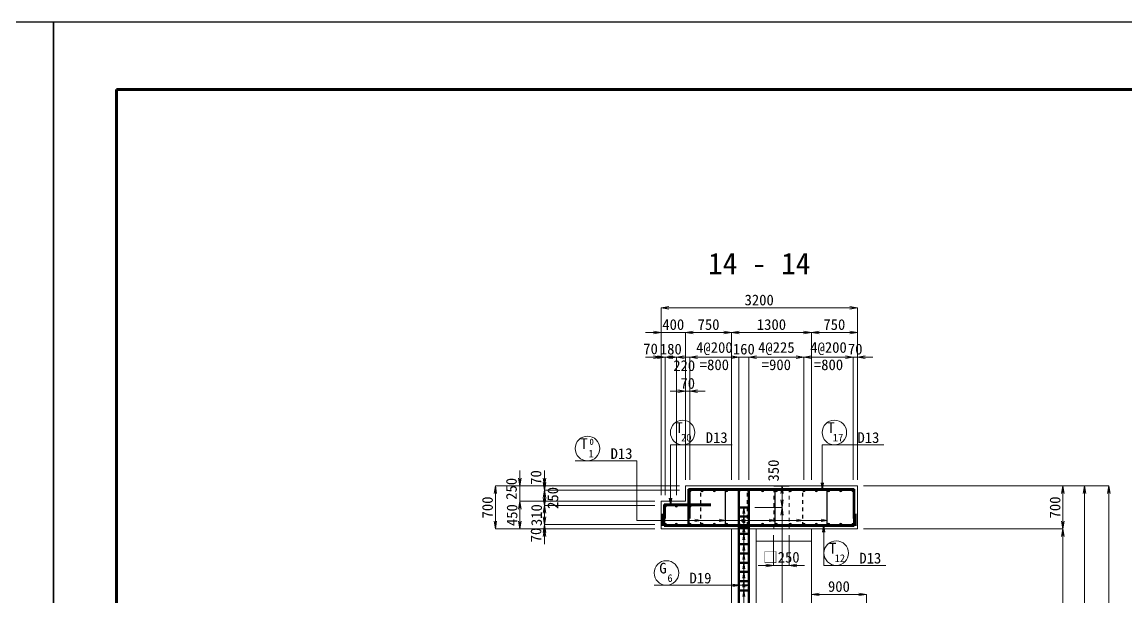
# Model space of a CAD drawing. Header units: millimetres. Extents: x 169470 to 758170, y -17820 to 11880.
# Drawn here: x 295107 to 313097, y 2518 to 11880 of the extents above; entities that cross this region are included whole.
import ezdxf
from ezdxf.enums import TextEntityAlignment as Align

# ---------------------------------------------------------------- set-up
doc = ezdxf.new("R2010")
doc.units = ezdxf.units.MM
doc.header["$LTSCALE"] = 50
doc.header["$PDSIZE"] = 300
doc.linetypes.add('SXF_跳び破線', pattern=[12, 6, -6])
doc.layers.get('Defpoints').update_dxf_attribs({"color": 151})
for name, color, linetype, lineweight in [('D-BGD', 7, 'Continuous', 13), ('D-STR', 1, 'Continuous', 50), ('D-STR-DIM', 7, 'Continuous', 13), ('D-STR-HTXT', 7, 'Continuous', 13), ('D-STR-STR2', 6, 'Continuous', 25), ('D-STR-STR3', 4, 'Continuous', 25), ('D-STR-TXT', 7, 'Continuous', 13), ('D-TTL', 2, 'Continuous', 140)]:
    doc.layers.add(name, color=color, linetype=linetype, lineweight=lineweight)
doc.styles.add('MS ゴシック', font='MS Gothic.ttf')
doc.styles.add('YOKO_GOTHIC', font='MS Gothic.ttf')
doc.dimstyles.new('DIM-50', dxfattribs={"dimscale": 50, "dimtxt": 3.5, "dimasz": 2.5, "dimexe": 0, "dimexo": 2, "dimgap": 0.8, "dimtad": 1, "dimdec": 0, "dimzin": 1, "dimdsep": 46, "dimtxsty": 'MS ゴシック', "dimblk": 'OPEN', "dimcen": 0.1, "dimclrd": 256, "dimclre": 256, "dimclrt": 256, "dimaunit": 1, "dimadec": 3, "dimazin": 0, "dimtfac": 1, "dimtdec": 0, "dimtix": 1, "dimtmove": 2, "dimatfit": 3, "dimldrblk": 'OPEN', "dimfxl": 1, "dimlwd": -1, "dimlwe": -1, "dimarcsym": 2})
doc.dimstyles.new('S50', dxfattribs={"dimscale": 50, "dimtxt": 3.5, "dimasz": 2, "dimexe": 1, "dimexo": 1, "dimgap": 1, "dimtad": 1, "dimdec": 0, "dimzin": 1, "dimdsep": 46, "dimtxsty": 'YOKO_GOTHIC', "dimblk": 'OPEN', "dimcen": 0, "dimclrd": 256, "dimclre": 256, "dimclrt": 256, "dimaunit": 1, "dimadec": 3, "dimazin": 0, "dimtfac": 1, "dimtdec": 0, "dimtix": 1, "dimtmove": 2, "dimatfit": 3, "dimldrblk": 'OPEN', "dimfxl": 1, "dimlwd": -1, "dimlwe": -1, "dimarcsym": 0})

# ---------------------------------------------------------------- blocks, each defined once
blk = doc.blocks.new('0930-1')
at = {"layer": 'D-STR-STR2'}
for radius in [20, 10]:
    blk.add_circle((1654010, -311924), radius, dxfattribs=at)
blk = doc.blocks.new('_Open')
at = {"color": 0, "linetype": 'ByBlock', "lineweight": -2}
for p, q in [((-1, 0.17), (0, 0)), ((-1, -0.17), (0, 0)), ((0, 0), (-1, 0))]:
    blk.add_line(p, q, dxfattribs=at)
blk = doc.blocks.new('*D764')
at = {"layer": 'D-STR-DIM', "transparency": 16777216}
for p, q in [((305520, 4175), (305520, 7225)), ((305645, 7225), (308595, 7225)), ((308720, 4425), (308720, 7225))]:
    blk.add_line(p, q, dxfattribs=at)
at = {"layer": 'Defpoints', "color": 0, "transparency": 16777216}
for p in [(308720, 7225), (308720, 4325), (305520, 4075)]:
    blk.add_point(p, dxfattribs=at)
at = {"layer": 'D-STR-DIM', "transparency": 16777216, "xscale": 125, "yscale": 125, "zscale": 125, "rotation": 180}
blk.add_blockref('_Open', (305520, 7225), dxfattribs=at)
at = {"layer": 'D-STR-DIM', "transparency": 16777216, "xscale": 125, "yscale": 125, "zscale": 125}
blk.add_blockref('_Open', (308720, 7225), dxfattribs=at)
at = {"layer": 'D-STR-DIM', "transparency": 16777216, "insert": (307120, 7353), "char_height": 175, "attachment_point": 5, "style": 'MS ゴシック'}
blk.add_mtext('3200', dxfattribs=at)
blk = doc.blocks.new('*D765')
at = {"layer": 'D-STR-DIM', "transparency": 16777216}
for p, q in [((305920, 4425), (305920, 6825)), ((306045, 6825), (306545, 6825)), ((306670, 4425), (306670, 6825))]:
    blk.add_line(p, q, dxfattribs=at)
at = {"layer": 'Defpoints', "color": 0, "transparency": 16777216}
for p in [(306670, 6825), (305920, 4325), (306670, 4325)]:
    blk.add_point(p, dxfattribs=at)
at = {"layer": 'D-STR-DIM', "transparency": 16777216, "xscale": 125, "yscale": 125, "zscale": 125, "rotation": 180}
blk.add_blockref('_Open', (305920, 6825), dxfattribs=at)
at = {"layer": 'D-STR-DIM', "transparency": 16777216, "xscale": 125, "yscale": 125, "zscale": 125}
blk.add_blockref('_Open', (306670, 6825), dxfattribs=at)
at = {"layer": 'D-STR-DIM', "transparency": 16777216, "insert": (306295, 6953), "char_height": 175, "attachment_point": 5, "style": 'MS ゴシック'}
blk.add_mtext('750', dxfattribs=at)
blk = doc.blocks.new('*D766')
at = {"layer": 'D-STR-DIM', "transparency": 16777216}
for p, q in [((306670, 4425), (306670, 6825)), ((306795, 6825), (307845, 6825)), ((307970, 4425), (307970, 6825))]:
    blk.add_line(p, q, dxfattribs=at)
at = {"layer": 'Defpoints', "color": 0, "transparency": 16777216}
for p in [(307970, 6825), (306670, 4325), (307970, 4325)]:
    blk.add_point(p, dxfattribs=at)
at = {"layer": 'D-STR-DIM', "transparency": 16777216, "xscale": 125, "yscale": 125, "zscale": 125, "rotation": 180}
blk.add_blockref('_Open', (306670, 6825), dxfattribs=at)
at = {"layer": 'D-STR-DIM', "transparency": 16777216, "xscale": 125, "yscale": 125, "zscale": 125}
blk.add_blockref('_Open', (307970, 6825), dxfattribs=at)
at = {"layer": 'D-STR-DIM', "transparency": 16777216, "insert": (307320, 6953), "char_height": 175, "attachment_point": 5, "style": 'MS ゴシック'}
blk.add_mtext('1300', dxfattribs=at)
blk = doc.blocks.new('*D767')
at = {"layer": 'D-STR-DIM', "transparency": 16777216}
for p, q in [((307970, 4425), (307970, 6825)), ((308095, 6825), (308595, 6825)), ((308720, 4425), (308720, 6825))]:
    blk.add_line(p, q, dxfattribs=at)
at = {"layer": 'Defpoints', "color": 0, "transparency": 16777216}
for p in [(308720, 6825), (307970, 4325), (308720, 4325)]:
    blk.add_point(p, dxfattribs=at)
at = {"layer": 'D-STR-DIM', "transparency": 16777216, "xscale": 125, "yscale": 125, "zscale": 125, "rotation": 180}
blk.add_blockref('_Open', (307970, 6825), dxfattribs=at)
at = {"layer": 'D-STR-DIM', "transparency": 16777216, "xscale": 125, "yscale": 125, "zscale": 125}
blk.add_blockref('_Open', (308720, 6825), dxfattribs=at)
at = {"layer": 'D-STR-DIM', "transparency": 16777216, "insert": (308345, 6953), "char_height": 175, "attachment_point": 5, "style": 'MS ゴシック'}
blk.add_mtext('750', dxfattribs=at)
blk = doc.blocks.new('*D768')
at = {"layer": 'D-STR-DIM', "transparency": 16777216}
for p, q in [((305395, 6425), (305270, 6425)), ((305520, 5625), (305520, 6425)), ((305520, 6425), (305590, 6425)), ((305590, 4175), (305590, 6425)), ((305715, 6425), (305840, 6425))]:
    blk.add_line(p, q, dxfattribs=at)
at = {"layer": 'Defpoints', "color": 0, "transparency": 16777216}
for p in [(305590, 6425), (305520, 5525), (305590, 4075)]:
    blk.add_point(p, dxfattribs=at)
at = {"layer": 'D-STR-DIM', "transparency": 16777216, "xscale": 125, "yscale": 125, "zscale": 125}
blk.add_blockref('_Open', (305520, 6425), dxfattribs=at)
at = {"layer": 'D-STR-DIM', "transparency": 16777216, "xscale": 125, "yscale": 125, "zscale": 125, "rotation": 180}
blk.add_blockref('_Open', (305590, 6425), dxfattribs=at)
at = {"layer": 'D-STR-DIM', "transparency": 16777216, "insert": (305350, 6557), "char_height": 175, "attachment_point": 5, "style": 'MS ゴシック'}
blk.add_mtext('70', dxfattribs=at)
blk = doc.blocks.new('*D769')
at = {"layer": 'D-STR-DIM', "transparency": 16777216}
for p, q in [((305465, 6425), (305340, 6425)), ((305590, 4175), (305590, 6425)), ((305590, 6425), (305770, 6425)), ((305770, 4175), (305770, 6425)), ((305895, 6425), (306020, 6425))]:
    blk.add_line(p, q, dxfattribs=at)
at = {"layer": 'Defpoints', "color": 0, "transparency": 16777216}
for p in [(305770, 6425), (305590, 4075), (305770, 4075)]:
    blk.add_point(p, dxfattribs=at)
at = {"layer": 'D-STR-DIM', "transparency": 16777216, "xscale": 125, "yscale": 125, "zscale": 125}
blk.add_blockref('_Open', (305590, 6425), dxfattribs=at)
at = {"layer": 'D-STR-DIM', "transparency": 16777216, "xscale": 125, "yscale": 125, "zscale": 125, "rotation": 180}
blk.add_blockref('_Open', (305770, 6425), dxfattribs=at)
at = {"layer": 'D-STR-DIM', "transparency": 16777216, "insert": (305680, 6553), "char_height": 175, "attachment_point": 5, "style": 'MS ゴシック'}
blk.add_mtext('180', dxfattribs=at)
blk = doc.blocks.new('*D770')
at = {"layer": 'D-STR-DIM', "transparency": 16777216}
for p, q in [((305990, 4425), (305990, 6425)), ((306115, 6425), (306665, 6425)), ((306790, 4425), (306790, 6425))]:
    blk.add_line(p, q, dxfattribs=at)
at = {"layer": 'Defpoints', "color": 0, "transparency": 16777216}
for p in [(306790, 6425), (305990, 4325), (306790, 4325)]:
    blk.add_point(p, dxfattribs=at)
at = {"layer": 'D-STR-DIM', "transparency": 16777216, "xscale": 125, "yscale": 125, "zscale": 125, "rotation": 180}
blk.add_blockref('_Open', (305990, 6425), dxfattribs=at)
at = {"layer": 'D-STR-DIM', "transparency": 16777216, "xscale": 125, "yscale": 125, "zscale": 125}
blk.add_blockref('_Open', (306790, 6425), dxfattribs=at)
at = {"layer": 'D-STR-DIM', "transparency": 16777216, "char_height": 175, "attachment_point": 5, "style": 'MS ゴシック'}
for s, insert in [('4@200', (306390, 6562)), ('=800', (306390, 6298))]:
    blk.add_mtext(s, dxfattribs=dict(at, insert=insert))
blk = doc.blocks.new('*D771')
at = {"layer": 'D-STR-DIM', "transparency": 16777216}
for p, q in [((306665, 6425), (306540, 6425)), ((306790, 4425), (306790, 6425)), ((306790, 6425), (306950, 6425)), ((306950, 4425), (306950, 6425)), ((307075, 6425), (307200, 6425))]:
    blk.add_line(p, q, dxfattribs=at)
at = {"layer": 'Defpoints', "color": 0, "transparency": 16777216}
for p in [(306950, 6425), (306790, 4325), (306950, 4325)]:
    blk.add_point(p, dxfattribs=at)
at = {"layer": 'D-STR-DIM', "transparency": 16777216, "xscale": 125, "yscale": 125, "zscale": 125}
blk.add_blockref('_Open', (306790, 6425), dxfattribs=at)
at = {"layer": 'D-STR-DIM', "transparency": 16777216, "xscale": 125, "yscale": 125, "zscale": 125, "rotation": 180}
blk.add_blockref('_Open', (306950, 6425), dxfattribs=at)
at = {"layer": 'D-STR-DIM', "transparency": 16777216, "insert": (306870, 6553), "char_height": 175, "attachment_point": 5, "style": 'MS ゴシック'}
blk.add_mtext('160', dxfattribs=at)
blk = doc.blocks.new('*D772')
at = {"layer": 'D-STR-DIM', "transparency": 16777216}
for p, q in [((307850, 4425), (307850, 6425)), ((307975, 6425), (308525, 6425)), ((308650, 4425), (308650, 6425))]:
    blk.add_line(p, q, dxfattribs=at)
at = {"layer": 'Defpoints', "color": 0, "transparency": 16777216}
for p in [(308650, 6425), (307850, 4325), (308650, 4325)]:
    blk.add_point(p, dxfattribs=at)
at = {"layer": 'D-STR-DIM', "transparency": 16777216, "xscale": 125, "yscale": 125, "zscale": 125, "rotation": 180}
blk.add_blockref('_Open', (307850, 6425), dxfattribs=at)
at = {"layer": 'D-STR-DIM', "transparency": 16777216, "xscale": 125, "yscale": 125, "zscale": 125}
blk.add_blockref('_Open', (308650, 6425), dxfattribs=at)
at = {"layer": 'D-STR-DIM', "transparency": 16777216, "char_height": 175, "attachment_point": 5, "style": 'MS ゴシック'}
for s, insert in [('4@200', (308250, 6562)), ('=800', (308250, 6298))]:
    blk.add_mtext(s, dxfattribs=dict(at, insert=insert))
blk = doc.blocks.new('*D773')
at = {"layer": 'D-STR-DIM', "transparency": 16777216}
for p, q in [((305645, 6425), (305520, 6425)), ((305770, 4175), (305770, 6425)), ((305990, 6425), (305770, 6425)), ((305990, 4425), (305990, 6425)), ((306115, 6425), (306240, 6425))]:
    blk.add_line(p, q, dxfattribs=at)
at = {"layer": 'Defpoints', "color": 0, "transparency": 16777216}
for p in [(305770, 6425), (305990, 4325), (305770, 4075)]:
    blk.add_point(p, dxfattribs=at)
at = {"layer": 'D-STR-DIM', "transparency": 16777216, "xscale": 125, "yscale": 125, "zscale": 125}
blk.add_blockref('_Open', (305770, 6425), dxfattribs=at)
at = {"layer": 'D-STR-DIM', "transparency": 16777216, "xscale": 125, "yscale": 125, "zscale": 125, "rotation": 180}
blk.add_blockref('_Open', (305990, 6425), dxfattribs=at)
at = {"layer": 'D-STR-DIM', "transparency": 16777216, "insert": (305898, 6284), "char_height": 175, "attachment_point": 5, "style": 'MS ゴシック'}
blk.add_mtext('220', dxfattribs=at)
blk = doc.blocks.new('*D774')
at = {"layer": 'D-STR-DIM', "transparency": 16777216}
for p, q in [((306950, 4425), (306950, 6425)), ((307725, 6425), (307075, 6425)), ((307850, 4425), (307850, 6425))]:
    blk.add_line(p, q, dxfattribs=at)
at = {"layer": 'Defpoints', "color": 0, "transparency": 16777216}
for p in [(306950, 6425), (306950, 4325), (307850, 4325)]:
    blk.add_point(p, dxfattribs=at)
at = {"layer": 'D-STR-DIM', "transparency": 16777216, "xscale": 125, "yscale": 125, "zscale": 125, "rotation": 180}
blk.add_blockref('_Open', (306950, 6425), dxfattribs=at)
at = {"layer": 'D-STR-DIM', "transparency": 16777216, "xscale": 125, "yscale": 125, "zscale": 125}
blk.add_blockref('_Open', (307850, 6425), dxfattribs=at)
at = {"layer": 'D-STR-DIM', "transparency": 16777216, "char_height": 175, "attachment_point": 5, "style": 'MS ゴシック'}
for s, insert in [('4@225', (307400, 6562)), ('=900', (307400, 6298))]:
    blk.add_mtext(s, dxfattribs=dict(at, insert=insert))
blk = doc.blocks.new('*D775')
at = {"layer": 'D-STR-DIM', "transparency": 16777216}
for p, q in [((305395, 6825), (305270, 6825)), ((305520, 4175), (305520, 6825)), ((305920, 6825), (305520, 6825)), ((305920, 4425), (305920, 6825)), ((306045, 6825), (306170, 6825))]:
    blk.add_line(p, q, dxfattribs=at)
at = {"layer": 'Defpoints', "color": 0, "transparency": 16777216}
for p in [(305520, 6825), (305920, 4325), (305520, 4075)]:
    blk.add_point(p, dxfattribs=at)
at = {"layer": 'D-STR-DIM', "transparency": 16777216, "xscale": 125, "yscale": 125, "zscale": 125}
blk.add_blockref('_Open', (305520, 6825), dxfattribs=at)
at = {"layer": 'D-STR-DIM', "transparency": 16777216, "xscale": 125, "yscale": 125, "zscale": 125, "rotation": 180}
blk.add_blockref('_Open', (305920, 6825), dxfattribs=at)
at = {"layer": 'D-STR-DIM', "transparency": 16777216, "insert": (305720, 6953), "char_height": 175, "attachment_point": 5, "style": 'MS ゴシック'}
blk.add_mtext('400', dxfattribs=at)
blk = doc.blocks.new('*D776')
at = {"layer": 'D-STR-DIM', "transparency": 16777216}
for p, q in [((305795, 5867), (305670, 5867)), ((305920, 4425), (305920, 5867)), ((305990, 5867), (305920, 5867)), ((305990, 4425), (305990, 5867)), ((306115, 5867), (306240, 5867))]:
    blk.add_line(p, q, dxfattribs=at)
at = {"layer": 'Defpoints', "color": 0, "transparency": 16777216}
for p in [(305920, 5867), (305920, 4325), (305990, 4325)]:
    blk.add_point(p, dxfattribs=at)
at = {"layer": 'D-STR-DIM', "transparency": 16777216, "xscale": 125, "yscale": 125, "zscale": 125}
blk.add_blockref('_Open', (305920, 5867), dxfattribs=at)
at = {"layer": 'D-STR-DIM', "transparency": 16777216, "xscale": 125, "yscale": 125, "zscale": 125, "rotation": 180}
blk.add_blockref('_Open', (305990, 5867), dxfattribs=at)
at = {"layer": 'D-STR-DIM', "transparency": 16777216, "insert": (305955, 5995), "char_height": 175, "attachment_point": 5, "style": 'MS ゴシック'}
blk.add_mtext('70', dxfattribs=at)
blk = doc.blocks.new('*D777')
at = {"layer": 'D-STR-DIM', "transparency": 16777216}
for p, q in [((308525, 6425), (308400, 6425)), ((308650, 4425), (308650, 6425)), ((308650, 6425), (308720, 6425)), ((308720, 4425), (308720, 6425)), ((308845, 6425), (308970, 6425))]:
    blk.add_line(p, q, dxfattribs=at)
at = {"layer": 'Defpoints', "color": 0, "transparency": 16777216}
for p in [(308720, 6425), (308650, 4325), (308720, 4325)]:
    blk.add_point(p, dxfattribs=at)
at = {"layer": 'D-STR-DIM', "transparency": 16777216, "xscale": 125, "yscale": 125, "zscale": 125}
blk.add_blockref('_Open', (308650, 6425), dxfattribs=at)
at = {"layer": 'D-STR-DIM', "transparency": 16777216, "xscale": 125, "yscale": 125, "zscale": 125, "rotation": 180}
blk.add_blockref('_Open', (308720, 6425), dxfattribs=at)
at = {"layer": 'D-STR-DIM', "transparency": 16777216, "insert": (308685, 6553), "char_height": 175, "attachment_point": 5, "style": 'MS ゴシック'}
blk.add_mtext('70', dxfattribs=at)
blk = doc.blocks.new('*D778')
at = {"layer": 'D-STR-DIM', "transparency": 16777216}
for p, q in [((308820, 4325), (312820, 4325)), ((312820, -3750), (312820, 4200)), ((308970, -3875), (312820, -3875))]:
    blk.add_line(p, q, dxfattribs=at)
at = {"layer": 'Defpoints', "color": 0, "transparency": 16777216}
for p in [(308720, 4325), (312820, 4325), (308870, -3875)]:
    blk.add_point(p, dxfattribs=at)
at = {"layer": 'D-STR-DIM', "transparency": 16777216, "xscale": 125, "yscale": 125, "zscale": 125}
for p, rotation in [((312820, 4325), 90), ((312820, -3875), 270)]:
    blk.add_blockref('_Open', p, dxfattribs=dict(at, rotation=rotation))
at = {"layer": 'D-STR-DIM', "transparency": 16777216, "insert": (312693, 225), "char_height": 175, "attachment_point": 5, "rotation": 90, "style": 'MS ゴシック'}
blk.add_mtext('8200', dxfattribs=at)
blk = doc.blocks.new('*D734')
at = {"layer": 'D-STR-DIM', "transparency": 16777216}
for p, q in [((308820, 3625), (312070, 3625)), ((312070, -350), (312070, 3500)), ((308970, -475), (312070, -475))]:
    blk.add_line(p, q, dxfattribs=at)
at = {"layer": 'Defpoints', "color": 0, "transparency": 16777216}
for p in [(308720, 3625), (312070, 3625), (308870, -475)]:
    blk.add_point(p, dxfattribs=at)
at = {"layer": 'D-STR-DIM', "transparency": 16777216, "xscale": 125, "yscale": 125, "zscale": 125}
for p, rotation in [((312070, 3625), 90), ((312070, -475), 270)]:
    blk.add_blockref('_Open', p, dxfattribs=dict(at, rotation=rotation))
at = {"layer": 'D-STR-DIM', "transparency": 16777216, "insert": (311943, 1575), "char_height": 175, "attachment_point": 5, "rotation": 90, "style": 'MS ゴシック'}
blk.add_mtext('4100', dxfattribs=at)
blk = doc.blocks.new('*D735')
at = {"layer": 'D-STR-DIM', "transparency": 16777216}
for p, q in [((308820, 4325), (312070, 4325)), ((312070, 3750), (312070, 4200)), ((308820, 3625), (312070, 3625))]:
    blk.add_line(p, q, dxfattribs=at)
at = {"layer": 'Defpoints', "color": 0, "transparency": 16777216}
for p in [(308720, 4325), (312070, 4325), (308720, 3625)]:
    blk.add_point(p, dxfattribs=at)
at = {"layer": 'D-STR-DIM', "transparency": 16777216, "xscale": 125, "yscale": 125, "zscale": 125}
for p, rotation in [((312070, 4325), 90), ((312070, 3625), 270)]:
    blk.add_blockref('_Open', p, dxfattribs=dict(at, rotation=rotation))
at = {"layer": 'D-STR-DIM', "transparency": 16777216, "insert": (311943, 3975), "char_height": 175, "attachment_point": 5, "rotation": 90, "style": 'MS ゴシック'}
blk.add_mtext('700', dxfattribs=at)
blk = doc.blocks.new('*D736')
at = {"layer": 'D-STR-DIM', "transparency": 16777216}
for p, q in [((305820, 4325), (302820, 4325)), ((302820, 4200), (302820, 3750)), ((305420, 3625), (302820, 3625))]:
    blk.add_line(p, q, dxfattribs=at)
at = {"layer": 'Defpoints', "color": 0, "transparency": 16777216}
for p in [(305920, 4325), (302820, 3625), (305520, 3625)]:
    blk.add_point(p, dxfattribs=at)
at = {"layer": 'D-STR-DIM', "transparency": 16777216, "xscale": 125, "yscale": 125, "zscale": 125}
for p, rotation in [((302820, 4325), 90), ((302820, 3625), 270)]:
    blk.add_blockref('_Open', p, dxfattribs=dict(at, rotation=rotation))
at = {"layer": 'D-STR-DIM', "transparency": 16777216, "insert": (302693, 3975), "char_height": 175, "attachment_point": 5, "rotation": 90, "style": 'MS ゴシック'}
blk.add_mtext('700', dxfattribs=at)
blk = doc.blocks.new('*D737')
at = {"layer": 'D-STR-DIM', "transparency": 16777216}
for p, q in [((303220, 4450), (303220, 4575)), ((305820, 4325), (303220, 4325)), ((303220, 4325), (303220, 4075)), ((305420, 4075), (303220, 4075)), ((303220, 3950), (303220, 3825))]:
    blk.add_line(p, q, dxfattribs=at)
at = {"layer": 'Defpoints', "color": 0, "transparency": 16777216}
for p in [(305920, 4325), (303220, 4075), (305520, 4075)]:
    blk.add_point(p, dxfattribs=at)
at = {"layer": 'D-STR-DIM', "transparency": 16777216, "xscale": 125, "yscale": 125, "zscale": 125}
for p, rotation in [((303220, 4325), 270), ((303220, 4075), 90)]:
    blk.add_blockref('_Open', p, dxfattribs=dict(at, rotation=rotation))
at = {"layer": 'D-STR-DIM', "transparency": 16777216, "insert": (303083, 4278), "char_height": 175, "attachment_point": 5, "rotation": 90, "style": 'MS ゴシック'}
blk.add_mtext('250', dxfattribs=at)
blk = doc.blocks.new('*D738')
at = {"layer": 'D-STR-DIM', "transparency": 16777216}
for p, q in [((305420, 4075), (303220, 4075)), ((303220, 3950), (303220, 3750)), ((305420, 3625), (303220, 3625))]:
    blk.add_line(p, q, dxfattribs=at)
at = {"layer": 'Defpoints', "color": 0, "transparency": 16777216}
for p in [(305520, 4075), (303220, 3625), (305520, 3625)]:
    blk.add_point(p, dxfattribs=at)
at = {"layer": 'D-STR-DIM', "transparency": 16777216, "xscale": 125, "yscale": 125, "zscale": 125}
for p, rotation in [((303220, 4075), 90), ((303220, 3625), 270)]:
    blk.add_blockref('_Open', p, dxfattribs=dict(at, rotation=rotation))
at = {"layer": 'D-STR-DIM', "transparency": 16777216, "insert": (303093, 3850), "char_height": 175, "attachment_point": 5, "rotation": 90, "style": 'MS ゴシック'}
blk.add_mtext('450', dxfattribs=at)
blk = doc.blocks.new('*D739')
at = {"layer": 'D-STR-DIM', "transparency": 16777216}
for p, q in [((303620, 3820), (303620, 3945)), ((305420, 3695), (303620, 3695)), ((303620, 3625), (303620, 3695)), ((305420, 3625), (303620, 3625)), ((303620, 3500), (303620, 3375))]:
    blk.add_line(p, q, dxfattribs=at)
at = {"layer": 'Defpoints', "color": 0, "transparency": 16777216}
for p in [(303620, 3695), (305520, 3695), (305520, 3625)]:
    blk.add_point(p, dxfattribs=at)
at = {"layer": 'D-STR-DIM', "transparency": 16777216, "xscale": 125, "yscale": 125, "zscale": 125}
for p, rotation in [((303620, 3695), 270), ((303620, 3625), 90)]:
    blk.add_blockref('_Open', p, dxfattribs=dict(at, rotation=rotation))
at = {"layer": 'D-STR-DIM', "transparency": 16777216, "insert": (303483, 3526), "char_height": 175, "attachment_point": 5, "rotation": 90, "style": 'MS ゴシック'}
blk.add_mtext('70', dxfattribs=at)
blk = doc.blocks.new('*D740')
at = {"layer": 'D-STR-DIM', "transparency": 16777216}
for p, q in [((303620, 4130), (303620, 4255)), ((305420, 4005), (303620, 4005)), ((303620, 3695), (303620, 4005)), ((305420, 3695), (303620, 3695)), ((303620, 3570), (303620, 3445))]:
    blk.add_line(p, q, dxfattribs=at)
at = {"layer": 'Defpoints', "color": 0, "transparency": 16777216}
for p in [(303620, 4005), (305520, 4005), (305520, 3695)]:
    blk.add_point(p, dxfattribs=at)
at = {"layer": 'D-STR-DIM', "transparency": 16777216, "xscale": 125, "yscale": 125, "zscale": 125}
for p, rotation in [((303620, 4005), 270), ((303620, 3695), 90)]:
    blk.add_blockref('_Open', p, dxfattribs=dict(at, rotation=rotation))
at = {"layer": 'D-STR-DIM', "transparency": 16777216, "insert": (303493, 3850), "char_height": 175, "attachment_point": 5, "rotation": 90, "style": 'MS ゴシック'}
blk.add_mtext('310', dxfattribs=at)
blk = doc.blocks.new('*D741')
at = {"layer": 'D-STR-DIM', "transparency": 16777216}
for p, q in [((303620, 4380), (303620, 4505)), ((305820, 4255), (303620, 4255)), ((303620, 4005), (303620, 4255)), ((305420, 4005), (303620, 4005)), ((303620, 3880), (303620, 3755))]:
    blk.add_line(p, q, dxfattribs=at)
at = {"layer": 'Defpoints', "color": 0, "transparency": 16777216}
for p in [(303620, 4255), (305920, 4255), (305520, 4005)]:
    blk.add_point(p, dxfattribs=at)
at = {"layer": 'D-STR-DIM', "transparency": 16777216, "xscale": 125, "yscale": 125, "zscale": 125}
for p, rotation in [((303620, 4255), 270), ((303620, 4005), 90)]:
    blk.add_blockref('_Open', p, dxfattribs=dict(at, rotation=rotation))
at = {"layer": 'D-STR-DIM', "transparency": 16777216, "insert": (303759, 4130), "char_height": 175, "attachment_point": 5, "rotation": 90, "style": 'MS ゴシック'}
blk.add_mtext('250', dxfattribs=at)
blk = doc.blocks.new('*D742')
at = {"layer": 'D-STR-DIM', "transparency": 16777216}
for p, q in [((303620, 4450), (303620, 4575)), ((305820, 4325), (303620, 4325)), ((303620, 4255), (303620, 4325)), ((305820, 4255), (303620, 4255)), ((303620, 4130), (303620, 4005))]:
    blk.add_line(p, q, dxfattribs=at)
at = {"layer": 'Defpoints', "color": 0, "transparency": 16777216}
for p in [(303620, 4325), (305920, 4325), (305920, 4255)]:
    blk.add_point(p, dxfattribs=at)
at = {"layer": 'D-STR-DIM', "transparency": 16777216, "xscale": 125, "yscale": 125, "zscale": 125}
for p, rotation in [((303620, 4325), 270), ((303620, 4255), 90)]:
    blk.add_blockref('_Open', p, dxfattribs=dict(at, rotation=rotation))
at = {"layer": 'D-STR-DIM', "transparency": 16777216, "insert": (303483, 4463), "char_height": 175, "attachment_point": 5, "rotation": 90, "style": 'MS ゴシック'}
blk.add_mtext('70', dxfattribs=at)
blk = doc.blocks.new('*D743')
at = {"layer": 'D-STR-DIM', "transparency": 16777216}
for p, q in [((307356, 3525), (307356, 3032)), ((307606, 3525), (307606, 3032)), ((307231, 3032), (307106, 3032)), ((307356, 3032), (307606, 3032)), ((307731, 3032), (307856, 3032))]:
    blk.add_line(p, q, dxfattribs=at)
at = {"layer": 'Defpoints', "color": 0, "transparency": 16777216}
for p in [(307356, 3625), (307606, 3625), (307606, 3032)]:
    blk.add_point(p, dxfattribs=at)
at = {"layer": 'D-STR-DIM', "transparency": 16777216, "xscale": 125, "yscale": 125, "zscale": 125}
blk.add_blockref('_Open', (307356, 3032), dxfattribs=at)
at = {"layer": 'D-STR-DIM', "transparency": 16777216, "xscale": 125, "yscale": 125, "zscale": 125, "rotation": 180}
blk.add_blockref('_Open', (307606, 3032), dxfattribs=at)
at = {"layer": 'D-STR-DIM', "transparency": 16777216, "insert": (307481, 3162), "char_height": 175, "attachment_point": 5, "style": 'MS ゴシック'}
blk.add_mtext('□{\\A0;250}', dxfattribs=at)
blk = doc.blocks.new('*D814')
at = {"layer": 'D-STR-DIM', "transparency": 16777216}
for p, q in [((308820, 4325), (312420, 4325)), ((312420, 4200), (312420, -350)), ((308970, -475), (312420, -475))]:
    blk.add_line(p, q, dxfattribs=at)
at = {"layer": 'Defpoints', "color": 0, "transparency": 16777216}
for p in [(308720, 4325), (308870, -475), (312420, -475)]:
    blk.add_point(p, dxfattribs=at)
at = {"layer": 'D-STR-DIM', "transparency": 16777216, "xscale": 125, "yscale": 125, "zscale": 125}
for p, rotation in [((312420, 4325), 90), ((312420, -475), 270)]:
    blk.add_blockref('_Open', p, dxfattribs=dict(at, rotation=rotation))
at = {"layer": 'D-STR-DIM', "transparency": 16777216, "insert": (312293, 1925), "char_height": 175, "attachment_point": 5, "rotation": 90, "style": 'MS ゴシック'}
blk.add_mtext('4800', dxfattribs=at)
blk = doc.blocks.new('*D819')
at = {"layer": 'D-STR-DIM', "transparency": 16777216}
for p, q in [((307050, 3975), (307492, 3975)), ((307492, -3250), (307492, 3850)), ((307170, -3375), (307492, -3375))]:
    blk.add_line(p, q, dxfattribs=at)
at = {"layer": 'Defpoints', "color": 0, "transparency": 16777216}
for p in [(306950, 3975), (307492, 3975), (307070, -3375)]:
    blk.add_point(p, dxfattribs=at)
at = {"layer": 'D-STR-DIM', "transparency": 16777216, "xscale": 125, "yscale": 125, "zscale": 125}
for p, rotation in [((307492, 3975), 90), ((307492, -3375), 270)]:
    blk.add_blockref('_Open', p, dxfattribs=dict(at, rotation=rotation))
at = {"layer": 'D-STR-DIM', "transparency": 16777216, "insert": (307355, 300), "char_height": 175, "attachment_point": 5, "rotation": 90, "style": 'MS ゴシック'}
blk.add_mtext('49@150=7350', dxfattribs=at)
blk = doc.blocks.new('*D820')
at = {"layer": 'D-STR-DIM', "transparency": 16777216}
for p, q in [((307020, 4325), (307492, 4325)), ((307492, 4100), (307492, 4200)), ((307050, 3975), (307492, 3975))]:
    blk.add_line(p, q, dxfattribs=at)
at = {"layer": 'Defpoints', "color": 0, "transparency": 16777216}
for p in [(306920, 4325), (307492, 4325), (306950, 3975)]:
    blk.add_point(p, dxfattribs=at)
at = {"layer": 'D-STR-DIM', "transparency": 16777216, "xscale": 125, "yscale": 125, "zscale": 125}
for p, rotation in [((307492, 4325), 90), ((307492, 3975), 270)]:
    blk.add_blockref('_Open', p, dxfattribs=dict(at, rotation=rotation))
at = {"layer": 'D-STR-DIM', "transparency": 16777216, "insert": (307354, 4576), "char_height": 175, "attachment_point": 5, "rotation": 90, "style": 'MS ゴシック'}
blk.add_mtext('350', dxfattribs=at)
blk = doc.blocks.new('*D835')
at = {"layer": 'D-STR-DIM', "transparency": 16777216}
for p, q in [((307970, -25), (307970, 2560)), ((308095, 2560), (308745, 2560)), ((308870, -375), (308870, 2560))]:
    blk.add_line(p, q, dxfattribs=at)
at = {"layer": 'Defpoints', "color": 0, "transparency": 16777216}
for p in [(308870, 2560), (307970, -125), (308870, -475)]:
    blk.add_point(p, dxfattribs=at)
at = {"layer": 'D-STR-DIM', "transparency": 16777216, "xscale": 125, "yscale": 125, "zscale": 125, "rotation": 180}
blk.add_blockref('_Open', (307970, 2560), dxfattribs=at)
at = {"layer": 'D-STR-DIM', "transparency": 16777216, "xscale": 125, "yscale": 125, "zscale": 125}
blk.add_blockref('_Open', (308870, 2560), dxfattribs=at)
at = {"layer": 'D-STR-DIM', "transparency": 16777216, "insert": (308420, 2687), "char_height": 175, "attachment_point": 5, "style": 'MS ゴシック'}
blk.add_mtext('900', dxfattribs=at)

msp = doc.modelspace()

# ---------------------------------------------------------------- linework, layer by layer
at = {"layer": 'D-BGD'}
for p, q in [((305920.29, 4325.43), (308720.29, 4325.43)), ((305920.29, 4325.43), (305920.29, 4075.43)), ((308720.29, 4325.43), (308720.29, 3625.43)), ((305520.29, 4075.43), (305520.29, 3625.43)), ((305520.29, 4075.43), (305920.29, 4075.43)), ((305520.29, 3625.43), (308720.29, 3625.43)), ((306670.29, 3625.43), (306670.29, 525.43)), ((307070.29, 3625.43), (307070.29, -3474.57)), ((307970.29, 3625.43), (307970.29, -3474.57)), ((307070.29, 3425.43), (307970.29, 3425.43))]:
    msp.add_line(p, q, dxfattribs=at)
at = {"layer": 'D-BGD', "linetype": 'SXF_跳び破線', "ltscale": 0.2}
for p, q in [((307356.29, 3625.43), (307356.29, 4325.43)), ((307606.29, 3625.43), (307606.29, 4325.43))]:
    msp.add_line(p, q, dxfattribs=at)
at = {"layer": 'D-STR'}
for p, q in [((305970.29, 4275.43), (308670.29, 4275.43)), ((305970.29, 4275.43), (305970.29, 3675.43)), ((306790.29, 4255.43), (306790.29, -3744.57)), ((306950.29, 4255.43), (306950.29, -3744.57)), ((308670.29, 3675.43), (308670.29, 4275.43)), ((305570.29, 4025.43), (305570.29, 3675.43)), ((306330.41, 4025.43), (305570.29, 4025.43)), ((306790.29, 3975.43), (306950.29, 3975.43)), ((305550.29, 3870.43), (305550.29, 3675.43)), ((306790.29, 3825.43), (306950.29, 3825.43)), ((308690.29, 3675.43), (308690.29, 3870.43)), ((305570.29, 3675.43), (308670.29, 3675.43)), ((306790.29, 3675.43), (306950.29, 3675.43)), ((306790.29, 3645.43), (306950.29, 3645.43)), ((306790.29, 3545.43), (306950.29, 3545.43)), ((306790.29, 3375.43), (306950.29, 3375.43)), ((306790.29, 3225.43), (306950.29, 3225.43)), ((306790.29, 3075.43), (306950.29, 3075.43)), ((306790.29, 2925.43), (306950.29, 2925.43)), ((306790.29, 2775.43), (306950.29, 2775.43)), ((306790.29, 2625.43), (306950.29, 2625.43))]:
    msp.add_line(p, q, dxfattribs=at)
at = {"layer": 'D-STR-HTXT'}
for p, q in [((305672.59, 4995.77), (306679.15, 4995.77)), ((308145.69, 4995.77), (309152.26, 4995.77)), ((304121.77, 4735.15), (305128.33, 4735.15)), ((305128.33, 4735.15), (305128.33, 3764.85)), ((306870.29, -2754.57), (306870.29, 3975.43)), ((305128.33, 3764.85), (308230.41, 3764.85)), ((308175.52, 3032.37), (309182.08, 3032.37)), ((305408.21, 2708.18), (306414.78, 2708.18))]:
    msp.add_line(p, q, dxfattribs=at)
for centre in [(305872.59, 5195.77), (308345.69, 5195.77), (304321.77, 4935.15), (308375.52, 3232.37), (305608.21, 2908.18)]:
    msp.add_circle(centre, 200, dxfattribs=at)
at = {"layer": 'D-STR-STR3', "linetype": 'SXF_跳び破線', "ltscale": 0.2}
for p, q in [((306170.41, 3675.43), (306170.41, 4275.43)), ((306930.41, 3675.43), (306930.41, 4275.43)), ((307830.41, 3675.43), (307830.41, 4275.43))]:
    msp.add_line(p, q, dxfattribs=at)
at = {"layer": 'D-STR-STR3'}
for p, q in [((306570.41, 3675.43), (306570.41, 4275.43)), ((307380.41, 3675.43), (307380.41, 4275.43)), ((308230.41, 3675.43), (308230.41, 4275.43))]:
    msp.add_line(p, q, dxfattribs=at)
at = {"layer": 'D-TTL'}
msp.add_lwpolyline([(296644.53, 10780), (296644.53, -16720), (336644.53, -16720), (336644.53, 10780)], close=True, dxfattribs=at)
at = {"layer": 'Defpoints'}
for p, q in [((307356.29, 4325.43), (307606.29, 4325.43)), ((305990.29, 4255.43), (308650.29, 4255.43)), ((305990.29, 4255.43), (305990.29, 3795.43)), ((308650.29, 4255.43), (308650.29, 3795.43)), ((305590.29, 4005.43), (305590.29, 3795.43)), ((305590.29, 4005.43), (306330.41, 4005.43)), ((305590.29, 3695.43), (308650.29, 3695.43))]:
    msp.add_line(p, q, dxfattribs=at)
at = {"layer": 'Defpoints', "color": 1}
for points in [[(253569.53, 11880), (253569.53, -17820), (295619.53, -17820), (295619.53, 11880)], [(295619.53, 11880), (295619.53, -17820), (337669.53, -17820), (337669.53, 11880)]]:
    msp.add_lwpolyline(points, close=True, dxfattribs=at)

# ---------------------------------------------------------------- block references
at = {"layer": 'D-STR-HTXT', "xscale": -100, "yscale": 100, "zscale": 100, "rotation": 270}
for p in [(306870.29, 3975.43), (306870.29, 3825.43), (306870.29, 3675.43), (306870.29, 3545.43), (306870.29, 3375.43), (306870.29, 3225.43), (306870.29, 3075.43), (306870.29, 2925.43), (306870.29, 2775.43), (306870.29, 2625.43)]:
    msp.add_blockref('_Open', p, dxfattribs=at)
at = {"layer": 'D-STR-HTXT', "xscale": 100, "yscale": 100, "zscale": 100}
for p in [(306170.41, 3764.85), (306570.41, 3764.85), (306930.41, 3764.85), (307380.41, 3764.85), (307830.41, 3764.85), (308230.41, 3764.85)]:
    msp.add_blockref('_Open', p, dxfattribs=at)
at = {"layer": 'D-STR-STR2', "xscale": -1, "rotation": 180}
for p in [(-1348020.19, -307668.88), (-1347820.07, -307668.88), (-1347620.07, -307668.88), (-1347420.07, -307668.88), (-1347220.07, -307668.88), (-1347060.07, -307668.88), (-1346835.07, -307668.88), (-1346610.07, -307668.88), (-1346385.07, -307668.88), (-1346160.07, -307668.88), (-1345960.07, -307668.88), (-1345760.07, -307668.88), (-1345560.07, -307668.88), (-1345360.19, -307668.88), (-1348420.19, -307918.88), (-1348240.07, -307918.88), (-1348020.19, -307918.88), (-1348420.19, -308228.88), (-1348240.07, -308228.88), (-1348020.19, -308228.88), (-1347820.07, -308228.88), (-1347620.07, -308228.88), (-1347420.07, -308228.88), (-1347220.07, -308228.88), (-1347060.07, -308228.88), (-1346835.07, -308228.88), (-1346610.07, -308228.88), (-1346385.07, -308228.88), (-1346160.07, -308228.88), (-1345960.07, -308228.88), (-1345760.07, -308228.88), (-1345560.07, -308228.88), (-1345360.19, -308228.88)]:
    msp.add_blockref('0930-1', p, dxfattribs=at)

# ---------------------------------------------------------------- texts
at = {"layer": 'D-STR-TXT', "style": 'YOKO_GOTHIC'}
for s, height, p in [('14 - 14', 350, (307120.23, 7773.03)), ('T', 175, (305816.31, 5187.45)), ('T', 175, (308289.42, 5187.45)), ('T', 175, (304265.49, 4926.83)), ('0', 100, (304389.89, 4995.33)), ('20', 125, (305931.97, 5049.65)), ('17', 125, (308405.08, 5049.65)), ('1', 125, (304381.15, 4789.03)), ('T', 175, (308319.25, 3224.05)), ('G', 175, (305551.94, 2899.87)), ('12', 125, (308434.91, 3086.25)), ('6', 125, (305667.6, 2762.06))]:
    msp.add_text(s, height=height, dxfattribs=at).set_placement(p, align=Align.CENTER)
for p in [(306249.11, 5025.77), (308722.21, 5025.77), (304698.29, 4765.15), (308752.04, 3062.37)]:
    msp.add_text('D13', height=175, dxfattribs=at).set_placement(p)
at = {"layer": 'D-STR-TXT', "color": 4, "style": 'YOKO_GOTHIC'}
msp.add_text('D19', height=175, dxfattribs=at).set_placement((305984.74, 2738.18))

# ---------------------------------------------------------------- dimensions: what is measured, and where the dimension line sits
at = {"layer": 'D-STR-DIM'}
for base, p1, p2, angle, picture, middle in [((308720.17, 7225.43), (305520.29, 4075.43), (308720.17, 4325.43), 180, '*D764', (307120.23, 7352.93)), ((305520.29, 6825.43), (305920.29, 4325.43), (305520.29, 4075.43), 180, '*D775', (305720.29, 6952.93)), ((306670.29, 6825.43), (305920.29, 4325.43), (306670.29, 4325.43), 180, '*D765', (306295.29, 6952.93)), ((307970.29, 6825.43), (306670.29, 4325.43), (307970.29, 4325.43), 180, '*D766', (307320.29, 6952.93)), ((308720.17, 6825.43), (307970.29, 4325.43), (308720.17, 4325.43), 180, '*D767', (308345.23, 6952.93)), ((305770.41, 6425.43), (305590.29, 4075.43), (305770.41, 4075.43), 180, '*D769', (305680.35, 6552.93)), ((306950.29, 6425.43), (306790.29, 4325.43), (306950.29, 4325.43), 180, '*D771', (306870.29, 6552.93)), ((308720.17, 6425.43), (308650.17, 4325.43), (308720.17, 4325.43), 180, '*D777', (308685.17, 6552.93)), ((305920.29, 5867.09), (305990.29, 4325.43), (305920.29, 4325.43), 180, '*D776', (305955.29, 5994.59)), ((302820.29, 3625.43), (305920.29, 4325.43), (305520.29, 3625.43), 90, '*D736', (302692.79, 3975.43)), ((312820.29, 4325.43), (308870.29, -3874.57), (308720.17, 4325.43), 90, '*D778', (312692.79, 225.43)), ((312070.29, 4325.43), (308720.29, 3625.43), (308720.17, 4325.43), 90, '*D735', (311942.79, 3975.43)), ((312420.29, -474.57), (308720.17, 4325.43), (308870.29, -474.57), 90, '*D814', (312292.79, 1925.43)), ((303620.29, 4005.43), (305520.29, 3695.43), (305520.29, 4005.43), 90, '*D740', (303492.79, 3850.43)), ((303220.29, 3625.43), (305520.29, 4075.43), (305520.29, 3625.43), 90, '*D738', (303092.79, 3850.43)), ((312070.29, 3625.43), (308870.29, -474.57), (308720.29, 3625.43), 90, '*D734', (311942.79, 1575.43))]:
    dim = msp.add_linear_dim(base=base, p1=p1, p2=p2, angle=angle, dimstyle='DIM-50', dxfattribs=at)
    dim.commit()
    dim.dimension.update_dxf_attribs({"geometry": picture, "text_midpoint": middle})
for base, p1, p2, angle, picture, middle in [((305590.29, 6425.43), (305520.29, 5525.32), (305590.29, 4075.43), 180, '*D768', (305350.43, 6557.43)), ((305770.41, 6425.43), (305990.29, 4325.43), (305770.41, 4075.43), 180, '*D773', (305898.43, 6284.43)), ((307491.75, 4325.43), (306950.29, 3975.43), (306920.17, 4325.43), 90, '*D820', (307354.25, 4576.22)), ((303220.29, 4075.43), (305920.29, 4325.43), (305520.29, 4075.43), 90, '*D737', (303082.79, 4277.55)), ((303620.29, 4325.43), (305920.29, 4255.43), (305920.29, 4325.43), 90, '*D742', (303482.79, 4462.65)), ((303620.29, 4255.43), (305520.29, 4005.43), (305920.29, 4255.43), 90, '*D741', (303759.26, 4130.43)), ((303620.29, 3695.43), (305520.29, 3625.43), (305520.29, 3695.43), 90, '*D739', (303482.79, 3525.5))]:
    dim = msp.add_linear_dim(base=base, p1=p1, p2=p2, angle=angle, dimstyle='DIM-50', dxfattribs=at)
    dim.commit()
    dim.dimension.update_dxf_attribs({"geometry": picture, "text_midpoint": middle, "dimtype": 160})
for base, p1, p2, angle, text, picture, middle in [((306790.29, 6425.43), (305990.29, 4325.43), (306790.29, 4325.43), 180, '4@200\\X=<>', '*D770', (306390.29, 6425.43)), ((306950.29, 6425.43), (307850.29, 4325.43), (306950.29, 4325.43), 180, '4@225\\X=<>', '*D774', (307400.29, 6425.43)), ((308650.17, 6425.43), (307850.29, 4325.43), (308650.17, 4325.43), 180, '4@200\\X=<>', '*D772', (308250.23, 6425.43)), ((307491.75, 3975.43), (307070.29, -3374.57), (306950.29, 3975.43), 90, '49@150=<>', '*D819', (307354.92, 300.43))]:
    dim = msp.add_linear_dim(base=base, p1=p1, p2=p2, angle=angle, text=text, dimstyle='DIM-50', dxfattribs=at)
    dim.commit()
    dim.dimension.update_dxf_attribs({"geometry": picture, "text_midpoint": middle})
dim = msp.add_linear_dim(base=(307606.29, 3032.45), p1=(307356.29, 3625.43), p2=(307606.29, 3625.43), text='□{\\A0;<>}', dimstyle='DIM-50', dxfattribs=at)
dim.commit()
dim.dimension.update_dxf_attribs({"geometry": '*D743', "text_midpoint": (307481.29, 3161.73)})
dim = msp.add_linear_dim(base=(308870.29, 2559.52), p1=(307970.29, -124.57), p2=(308870.29, -474.57), dimstyle='DIM-50', dxfattribs=at)
dim.commit()
dim.dimension.update_dxf_attribs({"geometry": '*D835', "text_midpoint": (308420.29, 2687.02)})

# ---------------------------------------------------------------- leaders
at = {"layer": 'D-STR-HTXT'}
for points in [[(305672.59, 4025.43), (305672.59, 4995.77)], [(308145.69, 4275.43), (308145.69, 4995.77)], [(308175.52, 3675.43), (308175.52, 3032.37)], [(306950.29, 2708.18), (306414.78, 2708.18)], [(306790.29, 2708.18), (306414.78, 2708.18)]]:
    msp.add_leader(points, dimstyle='S50', dxfattribs=at)

doc.saveas('drawing.dxf')
